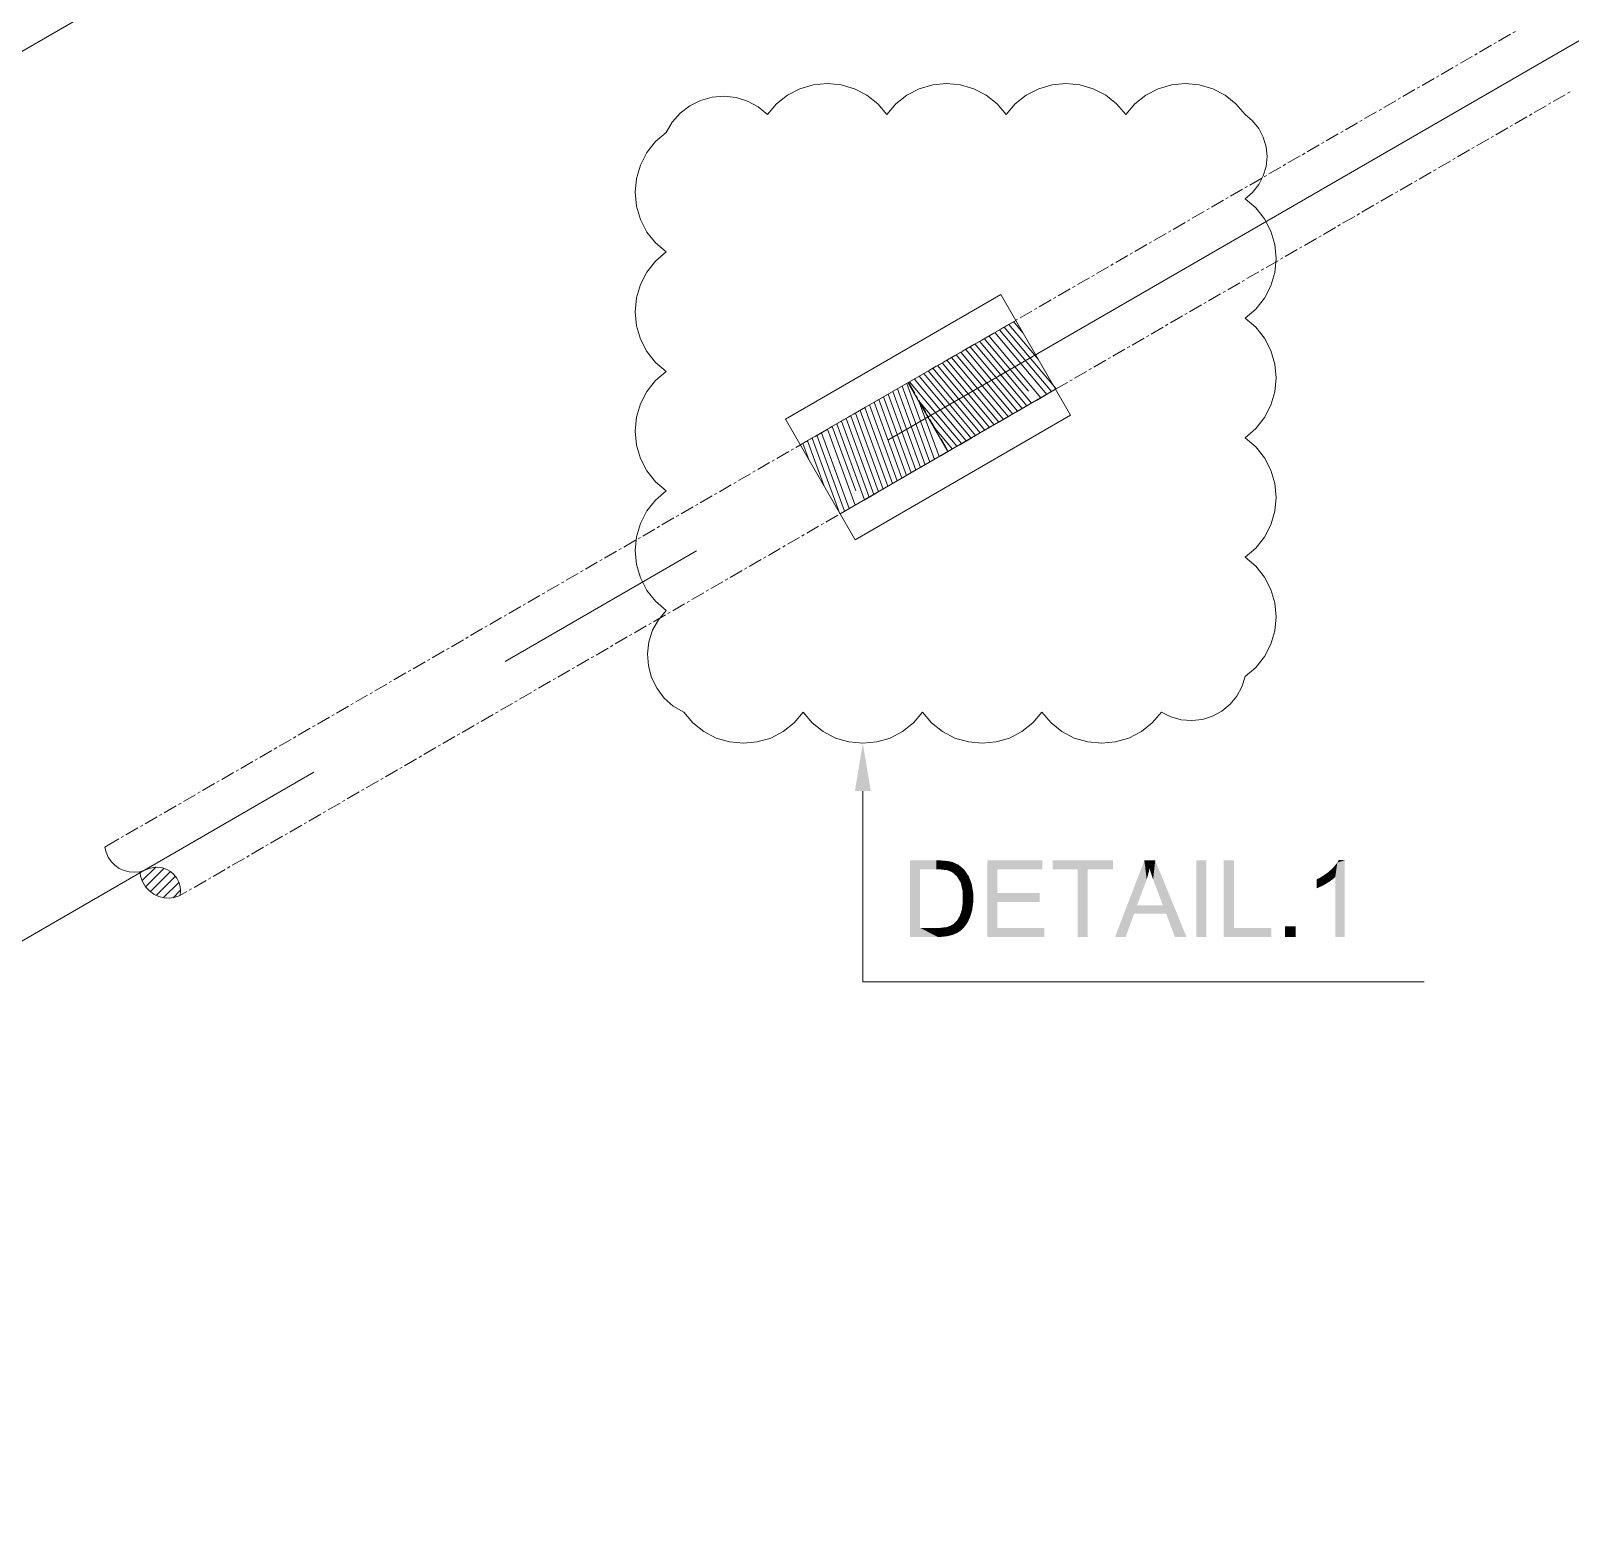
# Model space of a CAD drawing. Header units: millimetres. Extents: x 2 to 579, y 1 to 405.
# Drawn here: x 227.68 to 245.09, y 109.97 to 126.92 of the extents above; entities that cross this region are included whole.
import ezdxf

# ---------------------------------------------------------------- set-up
doc = ezdxf.new("R2010")
doc.units = ezdxf.units.MM
doc.linetypes.add('XKITLINE00', pattern=[0])
doc.layers.add('LinkedObject', color=7, linetype='Continuous', lineweight=0)

# ---------------------------------------------------------------- blocks, each defined once
blk = doc.blocks.new('*A4')
at = {"layer": 'LinkedObject'}
for color, points in [(6, [(237.18, 118.328), (237, 118.328), (237.09, 118.868)]), (7, [(237.624, 117.544), (237.738, 117.442), (237.624, 116.68)]), (7, [(237.92, 117.442), (237.624, 117.544), (237.921, 117.544)]), (7, [(237.738, 117.442), (237.624, 117.544), (237.92, 117.442)]), (7, [(237.921, 117.544), (237.971, 117.442), (237.92, 117.442)]), (7, [(237.972, 117.544), (237.971, 117.442), (237.921, 117.544)]), (7, [(237.972, 117.544), (238.045, 117.434), (237.971, 117.442)]), (7, [(238.049, 117.538), (238.045, 117.434), (237.972, 117.544)]), (7, [(238.075, 117.532), (238.045, 117.434), (238.049, 117.538)]), (7, [(238.075, 117.532), (238.068, 117.425), (238.045, 117.434)]), (7, [(238.068, 117.425), (238.075, 117.532), (238.099, 117.412)]), (7, [(238.175, 117.493), (238.075, 117.532), (238.112, 117.524)]), (7, [(238.202, 117.47), (238.075, 117.532), (238.175, 117.493)]), (7, [(238.153, 117.364), (238.075, 117.532), (238.202, 117.47)]), (7, [(238.099, 117.412), (238.075, 117.532), (238.153, 117.364)]), (7, [(238.611, 117.178), (238.497, 116.68), (238.497, 117.544)]), (7, [(238.611, 117.178), (238.497, 117.544), (238.611, 117.442)]), (7, [(239.121, 117.442), (238.497, 117.544), (239.121, 117.544)]), (7, [(238.611, 117.442), (238.497, 117.544), (239.121, 117.442)]), (7, [(239.235, 117.544), (239.519, 117.442), (239.235, 117.442)]), (7, [(239.633, 117.442), (239.519, 117.442), (239.235, 117.544)]), (7, [(239.633, 117.442), (239.235, 117.544), (239.919, 117.544)]), (7, [(239.633, 117.442), (239.919, 117.544), (239.919, 117.442)]), (7, [(240.273, 117.544), (240.285, 117.288), (239.942, 116.68)]), (7, [(240.285, 117.288), (240.273, 117.544), (240.3, 117.329)]), (7, [(240.3, 117.329), (240.273, 117.544), (240.323, 117.412)]), (7, [(240.323, 117.412), (240.273, 117.544), (240.331, 117.454)]), (7, [(240.396, 117.544), (240.331, 117.454), (240.273, 117.544)]), (7, [(240.331, 117.454), (240.396, 117.544), (240.342, 117.418)]), (7, [(240.342, 117.418), (240.396, 117.544), (240.372, 117.329)]), (7, [(240.372, 117.329), (240.396, 117.544), (240.393, 117.274)]), (7, [(240.393, 117.274), (240.396, 117.544), (240.483, 117.036)]), (7, [(240.483, 117.036), (240.396, 117.544), (240.519, 116.942)]), (7, [(240.519, 116.942), (240.396, 117.544), (240.749, 116.68)]), (7, [(240.974, 117.544), (240.86, 116.68), (240.86, 117.544)]), (7, [(240.974, 116.68), (240.86, 116.68), (240.974, 117.544)]), (7, [(241.285, 117.544), (241.171, 116.68), (241.171, 117.544)]), (7, [(241.285, 116.782), (241.171, 116.68), (241.285, 117.544)]), (7, [(242.455, 117.52), (242.431, 117.356), (242.408, 117.462)]), (7, [(242.431, 116.68), (242.455, 117.52), (242.538, 116.68)]), (7, [(242.431, 117.356), (242.455, 117.52), (242.431, 116.68)]), (7, [(242.538, 117.548), (242.455, 117.52), (242.469, 117.548)]), (7, [(242.538, 116.68), (242.455, 117.52), (242.538, 117.548)]), (7, [(237.624, 116.68), (237.738, 117.442), (237.738, 116.782)]), (7, [(238.202, 117.47), (238.176, 117.327), (238.153, 117.364)]), (7, [(238.236, 117.441), (238.176, 117.327), (238.202, 117.47)]), (7, [(238.287, 117.367), (238.176, 117.327), (238.236, 117.441)]), (7, [(238.176, 117.327), (238.287, 117.367), (238.198, 117.291)]), (7, [(238.198, 117.291), (238.287, 117.367), (238.304, 117.323)]), (7, [(238.304, 117.323), (238.22, 117.187), (238.198, 117.291)]), (7, [(238.321, 117.278), (238.22, 117.187), (238.304, 117.323)]), (7, [(239.519, 116.68), (239.633, 117.442), (239.633, 116.68)]), (7, [(239.519, 117.442), (239.633, 117.442), (239.519, 116.68)]), (7, [(242.264, 117.352), (242.3, 117.265), (242.22, 117.331)]), (7, [(242.22, 117.331), (242.3, 117.265), (242.22, 117.229)]), (7, [(242.362, 117.302), (242.264, 117.352), (242.342, 117.403)]), (7, [(242.3, 117.265), (242.264, 117.352), (242.331, 117.283)]), (7, [(242.331, 117.283), (242.264, 117.352), (242.362, 117.302)]), (7, [(242.375, 117.432), (242.431, 117.356), (242.342, 117.403)]), (7, [(242.342, 117.403), (242.431, 117.356), (242.362, 117.302)]), (7, [(242.362, 117.302), (242.431, 117.356), (242.412, 117.338)]), (7, [(242.431, 117.356), (242.375, 117.432), (242.408, 117.462)]), (7, [(238.338, 117.175), (238.22, 117.187), (238.321, 117.278)]), (7, [(238.338, 117.117), (238.22, 117.187), (238.338, 117.175)]), (7, [(238.22, 117.187), (238.338, 117.117), (238.22, 117.119)]), (7, [(238.611, 117.076), (238.497, 116.68), (238.611, 117.178)]), (7, [(239.089, 117.076), (238.611, 117.178), (239.089, 117.178)]), (7, [(238.611, 117.076), (238.611, 117.178), (239.089, 117.076)]), (7, [(239.942, 116.68), (240.285, 117.288), (240.189, 117.036)]), (7, [(242.22, 117.229), (242.3, 117.265), (242.244, 117.238)]), (7, [(238.315, 116.943), (238.198, 116.952), (238.209, 116.987)]), (7, [(238.22, 117.07), (238.338, 117.068), (238.209, 116.987)]), (7, [(238.209, 116.987), (238.338, 117.068), (238.315, 116.943)]), (7, [(238.338, 117.117), (238.22, 117.07), (238.22, 117.119)]), (7, [(238.338, 117.068), (238.22, 117.07), (238.338, 117.117)]), (7, [(238.315, 116.943), (238.338, 117.068), (238.326, 116.981)]), (7, [(238.611, 116.782), (238.497, 116.68), (238.611, 117.076)]), (7, [(240.157, 116.942), (239.942, 116.68), (240.189, 117.036)]), (7, [(240.189, 117.036), (240.519, 116.942), (240.157, 116.942)]), (7, [(240.483, 117.036), (240.519, 116.942), (240.189, 117.036)]), (7, [(238.057, 116.798), (238.074, 116.695), (238.032, 116.79)]), (7, [(238.081, 116.806), (238.074, 116.695), (238.057, 116.798)]), (7, [(238.074, 116.695), (238.081, 116.806), (238.104, 116.703)]), (7, [(238.177, 116.738), (238.081, 116.806), (238.12, 116.829)]), (7, [(238.156, 116.724), (238.081, 116.806), (238.177, 116.738)]), (7, [(238.104, 116.703), (238.081, 116.806), (238.156, 116.724)]), (7, [(238.134, 116.843), (238.199, 116.753), (238.12, 116.829)]), (7, [(238.12, 116.829), (238.199, 116.753), (238.177, 116.738)]), (7, [(238.256, 116.817), (238.134, 116.843), (238.154, 116.863)]), (7, [(238.238, 116.792), (238.134, 116.843), (238.256, 116.817)]), (7, [(238.199, 116.753), (238.134, 116.843), (238.238, 116.792)]), (7, [(238.154, 116.863), (238.315, 116.943), (238.256, 116.817)]), (7, [(238.186, 116.918), (238.315, 116.943), (238.154, 116.863)]), (7, [(238.198, 116.952), (238.315, 116.943), (238.186, 116.918)]), (7, [(238.256, 116.817), (238.315, 116.943), (238.274, 116.842)]), (7, [(238.274, 116.842), (238.315, 116.943), (238.303, 116.905)]), (7, [(239.942, 116.68), (240.157, 116.942), (240.062, 116.68)]), (7, [(240.519, 116.942), (240.749, 116.68), (240.619, 116.68)]), (7, [(241.984, 116.801), (241.863, 116.68), (241.863, 116.801)]), (7, [(241.984, 116.68), (241.863, 116.68), (241.984, 116.801)]), (7, [(237.738, 116.782), (237.936, 116.68), (237.624, 116.68)]), (7, [(237.923, 116.782), (237.936, 116.68), (237.738, 116.782)]), (7, [(237.923, 116.782), (237.975, 116.68), (237.936, 116.68)]), (7, [(237.965, 116.782), (237.975, 116.68), (237.923, 116.782)]), (7, [(238.074, 116.695), (237.965, 116.782), (238.032, 116.79)]), (7, [(238.044, 116.688), (237.965, 116.782), (238.074, 116.695)]), (7, [(237.975, 116.68), (237.965, 116.782), (238.044, 116.688)]), (7, [(238.497, 116.68), (238.611, 116.782), (239.141, 116.68)]), (7, [(239.141, 116.68), (238.611, 116.782), (239.141, 116.782)]), (7, [(241.171, 116.68), (241.285, 116.782), (241.71, 116.68)]), (7, [(241.71, 116.68), (241.285, 116.782), (241.71, 116.782)])]:
    blk.add_hatch(color=color, dxfattribs=at).paths.add_polyline_path(points, flags=17)
at = {"layer": 'LinkedObject', "color": 6, "linetype": 'XKITLINE00', "lineweight": 0}
for p, q in [((206.557, 114.537), (247.95, 138.461)), ((237.374, 122.294), (252.196, 130.86)), ((233.045, 119.792), (235.21, 121.043)), ((216.06, 109.975), (230.881, 118.541)), ((237.09, 118.328), (237.09, 116.171)), ((237.09, 116.171), (243.438, 116.171))]:
    blk.add_line(p, q, dxfattribs=at)
at = {"layer": 'LinkedObject', "color": 9, "linetype": 'XKITLINE00', "lineweight": 0}
for p, q in [((244.441, 126.898), (244.468, 126.913)), ((244.062, 126.679), (244.197, 126.757)), ((244.224, 126.772), (244.251, 126.788)), ((244.278, 126.804), (244.414, 126.882)), ((243.846, 126.554), (243.981, 126.632)), ((244.008, 126.647), (244.035, 126.663)), ((243.413, 126.303), (243.548, 126.382)), ((243.575, 126.397), (243.602, 126.413)), ((243.629, 126.428), (243.764, 126.507)), ((243.791, 126.522), (243.818, 126.538)), ((243.196, 126.178), (243.331, 126.256)), ((243.359, 126.272), (243.386, 126.288)), ((244.896, 126.121), (245.032, 126.199)), ((245.059, 126.215), (245.086, 126.231)), ((242.926, 126.022), (242.953, 126.037)), ((242.98, 126.053), (243.115, 126.131)), ((243.142, 126.147), (243.169, 126.163)), ((244.68, 125.996), (244.815, 126.074)), ((244.842, 126.09), (244.869, 126.106)), ((242.547, 125.803), (242.682, 125.881)), ((242.709, 125.897), (242.736, 125.912)), ((242.763, 125.928), (242.899, 126.006)), ((244.409, 125.84), (244.436, 125.855)), ((244.463, 125.871), (244.599, 125.949)), ((244.626, 125.965), (244.653, 125.981)), ((242.33, 125.678), (242.466, 125.756)), ((242.493, 125.772), (242.52, 125.787)), ((244.03, 125.621), (244.166, 125.699)), ((244.193, 125.715), (244.22, 125.73)), ((244.247, 125.746), (244.382, 125.824)), ((241.897, 125.428), (242.033, 125.506)), ((242.06, 125.521), (242.087, 125.537)), ((242.114, 125.553), (242.249, 125.631)), ((242.276, 125.647), (242.303, 125.662)), ((243.814, 125.496), (243.949, 125.574)), ((243.976, 125.59), (244.003, 125.605)), ((241.681, 125.303), (241.816, 125.381)), ((241.843, 125.396), (241.87, 125.412)), ((243.381, 125.246), (243.516, 125.324)), ((243.543, 125.339), (243.571, 125.355)), ((243.598, 125.371), (243.733, 125.449)), ((243.76, 125.465), (243.787, 125.48)), ((241.41, 125.146), (241.438, 125.162)), ((241.465, 125.177), (241.6, 125.256)), ((241.627, 125.271), (241.654, 125.287)), ((243.165, 125.121), (243.3, 125.199)), ((243.327, 125.214), (243.354, 125.23)), ((241.032, 124.927), (241.167, 125.005)), ((241.194, 125.021), (241.221, 125.037)), ((241.248, 125.052), (241.383, 125.131)), ((242.894, 124.964), (242.921, 124.98)), ((242.948, 124.995), (243.084, 125.074)), ((243.111, 125.089), (243.138, 125.105)), ((240.815, 124.802), (240.951, 124.88)), ((240.978, 124.896), (241.005, 124.912)), ((242.515, 124.745), (242.651, 124.823)), ((242.678, 124.839), (242.705, 124.855)), ((242.732, 124.87), (242.867, 124.949)), ((240.382, 124.552), (240.518, 124.63)), ((240.545, 124.646), (240.572, 124.661)), ((240.599, 124.677), (240.734, 124.755)), ((240.761, 124.771), (240.788, 124.786)), ((242.299, 124.62), (242.434, 124.698)), ((242.461, 124.714), (242.488, 124.73)), ((240.166, 124.427), (240.301, 124.505)), ((240.328, 124.521), (240.355, 124.536)), ((242.028, 124.464), (242.055, 124.479)), ((242.082, 124.495), (242.218, 124.573)), ((242.245, 124.589), (242.272, 124.604)), ((239.895, 124.27), (239.922, 124.286)), ((239.949, 124.302), (240.085, 124.38)), ((240.112, 124.396), (240.139, 124.411)), ((241.65, 124.245), (241.785, 124.323)), ((241.812, 124.339), (241.839, 124.354)), ((241.866, 124.37), (242.001, 124.448)), ((239.517, 124.052), (239.652, 124.13)), ((239.679, 124.145), (239.706, 124.161)), ((239.733, 124.177), (239.868, 124.255)), ((241.379, 124.088), (241.406, 124.104)), ((241.433, 124.12), (241.568, 124.198)), ((241.595, 124.214), (241.622, 124.229)), ((239.3, 123.926), (239.435, 124.005)), ((239.462, 124.02), (239.49, 124.036)), ((241, 123.87), (241.135, 123.948)), ((241.163, 123.963), (241.19, 123.979)), ((241.217, 123.995), (241.352, 124.073)), ((238.867, 123.676), (239.002, 123.754)), ((239.03, 123.77), (239.057, 123.786)), ((239.084, 123.801), (239.219, 123.88)), ((239.246, 123.895), (239.273, 123.911)), ((240.784, 123.744), (240.919, 123.823)), ((240.946, 123.838), (240.973, 123.854)), ((238.651, 123.551), (238.786, 123.629)), ((238.813, 123.645), (238.84, 123.661)), ((240.513, 123.588), (240.54, 123.604)), ((240.567, 123.619), (240.703, 123.698)), ((240.73, 123.713), (240.757, 123.729)), ((238.38, 123.395), (238.407, 123.41)), ((238.434, 123.426), (238.57, 123.504)), ((238.597, 123.52), (238.624, 123.535)), ((240.134, 123.369), (240.27, 123.447)), ((240.297, 123.463), (240.324, 123.479)), ((240.351, 123.494), (240.486, 123.572)), ((238.001, 123.176), (238.137, 123.254)), ((238.164, 123.27), (238.191, 123.285)), ((238.218, 123.301), (238.353, 123.379)), ((239.918, 123.244), (240.053, 123.322)), ((240.08, 123.338), (240.107, 123.353)), ((237.844, 123.085), (237.92, 123.129)), ((237.947, 123.145), (237.974, 123.16)), ((239.485, 122.994), (239.62, 123.072)), ((239.647, 123.088), (239.674, 123.103)), ((239.702, 123.119), (239.837, 123.197)), ((239.864, 123.213), (239.891, 123.228)), ((237.676, 122.824), (237.605, 122.947)), ((239.269, 122.869), (239.404, 122.947)), ((239.431, 122.963), (239.458, 122.978)), ((237.2, 122.713), (237.357, 122.804)), ((237.708, 122.77), (237.692, 122.797)), ((237.802, 122.607), (237.723, 122.743)), ((238.998, 122.712), (239.025, 122.728)), ((239.052, 122.744), (239.187, 122.822)), ((239.215, 122.837), (239.242, 122.853)), ((236.767, 122.462), (236.902, 122.541)), ((236.929, 122.556), (236.956, 122.572)), ((236.983, 122.587), (237.119, 122.666)), ((237.146, 122.681), (237.173, 122.697)), ((237.833, 122.553), (237.817, 122.58)), ((238.619, 122.493), (238.755, 122.572)), ((238.782, 122.587), (238.809, 122.603)), ((238.836, 122.619), (238.971, 122.697)), ((236.55, 122.337), (236.686, 122.415)), ((236.713, 122.431), (236.74, 122.447)), ((237.927, 122.391), (237.848, 122.526)), ((237.958, 122.337), (237.942, 122.364)), ((238.403, 122.368), (238.538, 122.447)), ((238.565, 122.462), (238.592, 122.478)), ((236.28, 122.181), (236.307, 122.196)), ((236.334, 122.212), (236.469, 122.29)), ((236.496, 122.306), (236.523, 122.322)), ((237.97, 122.118), (238.105, 122.196)), ((238.045, 122.187), (237.974, 122.31)), ((238.132, 122.212), (238.159, 122.228)), ((238.186, 122.243), (238.322, 122.321)), ((238.349, 122.337), (238.376, 122.353)), ((235.901, 121.962), (236.036, 122.04)), ((236.063, 122.056), (236.09, 122.071)), ((236.118, 122.087), (236.253, 122.165)), ((237.753, 121.993), (237.889, 122.071)), ((237.916, 122.087), (237.943, 122.102)), ((235.685, 121.837), (235.82, 121.915)), ((235.847, 121.931), (235.874, 121.946)), ((237.483, 121.837), (237.51, 121.852)), ((237.537, 121.868), (237.672, 121.946)), ((237.699, 121.962), (237.726, 121.977)), ((235.252, 121.587), (235.387, 121.665)), ((235.414, 121.68), (235.441, 121.696)), ((235.468, 121.712), (235.603, 121.79)), ((235.631, 121.806), (235.658, 121.821)), ((237.104, 121.618), (237.239, 121.696)), ((237.266, 121.712), (237.294, 121.727)), ((237.321, 121.743), (237.456, 121.821)), ((235.035, 121.462), (235.171, 121.54)), ((235.198, 121.555), (235.225, 121.571)), ((236.888, 121.493), (237.023, 121.571)), ((237.05, 121.586), (237.077, 121.602)), ((234.765, 121.305), (234.792, 121.321)), ((234.819, 121.336), (234.954, 121.415)), ((234.981, 121.43), (235.008, 121.446)), ((236.455, 121.242), (236.59, 121.321)), ((236.617, 121.336), (236.644, 121.352)), ((236.671, 121.368), (236.807, 121.446)), ((236.834, 121.461), (236.861, 121.477)), ((234.386, 121.086), (234.521, 121.164)), ((234.548, 121.18), (234.575, 121.196)), ((234.602, 121.211), (234.738, 121.29)), ((236.238, 121.117), (236.374, 121.196)), ((236.401, 121.211), (236.428, 121.227)), ((234.17, 120.961), (234.305, 121.039)), ((234.332, 121.055), (234.359, 121.071)), ((235.968, 120.961), (235.995, 120.977)), ((236.022, 120.992), (236.157, 121.07)), ((236.184, 121.086), (236.211, 121.102)), ((233.899, 120.805), (233.926, 120.82)), ((233.953, 120.836), (234.088, 120.914)), ((234.115, 120.93), (234.142, 120.945)), ((235.589, 120.742), (235.724, 120.82)), ((235.751, 120.836), (235.778, 120.851)), ((235.805, 120.867), (235.941, 120.945)), ((233.52, 120.586), (233.655, 120.664)), ((233.682, 120.68), (233.71, 120.695)), ((233.737, 120.711), (233.872, 120.789)), ((235.373, 120.617), (235.508, 120.695)), ((235.535, 120.711), (235.562, 120.726)), ((233.304, 120.461), (233.439, 120.539)), ((233.466, 120.555), (233.493, 120.57)), ((235.102, 120.461), (235.129, 120.476)), ((235.156, 120.492), (235.291, 120.57)), ((235.318, 120.586), (235.345, 120.601)), ((232.871, 120.211), (233.006, 120.289)), ((233.033, 120.304), (233.06, 120.32)), ((233.087, 120.336), (233.223, 120.414)), ((233.25, 120.429), (233.277, 120.445)), ((234.723, 120.242), (234.858, 120.32)), ((234.886, 120.335), (234.913, 120.351)), ((234.94, 120.367), (235.075, 120.445)), ((232.654, 120.085), (232.79, 120.164)), ((232.817, 120.179), (232.844, 120.195)), ((234.453, 120.085), (234.48, 120.101)), ((234.507, 120.117), (234.642, 120.195)), ((234.669, 120.21), (234.696, 120.226)), ((232.384, 119.929), (232.411, 119.945)), ((232.438, 119.96), (232.573, 120.039)), ((232.6, 120.054), (232.627, 120.07)), ((234.074, 119.866), (234.209, 119.945)), ((234.236, 119.96), (234.263, 119.976)), ((234.29, 119.991), (234.426, 120.07)), ((232.005, 119.71), (232.14, 119.788)), ((232.167, 119.804), (232.194, 119.82)), ((232.221, 119.835), (232.357, 119.913)), ((233.857, 119.741), (233.993, 119.819)), ((234.02, 119.835), (234.047, 119.851)), ((231.789, 119.585), (231.924, 119.663)), ((231.951, 119.679), (231.978, 119.695)), ((233.587, 119.585), (233.614, 119.601)), ((233.641, 119.616), (233.776, 119.694)), ((233.803, 119.71), (233.83, 119.726)), ((231.356, 119.335), (231.491, 119.413)), ((231.518, 119.429), (231.545, 119.444)), ((231.572, 119.46), (231.707, 119.538)), ((231.734, 119.554), (231.762, 119.569)), ((233.208, 119.366), (233.343, 119.444)), ((233.37, 119.46), (233.397, 119.475)), ((233.424, 119.491), (233.56, 119.569)), ((231.139, 119.21), (231.274, 119.288)), ((231.302, 119.304), (231.329, 119.319)), ((232.992, 119.241), (233.127, 119.319)), ((233.154, 119.335), (233.181, 119.35)), ((230.869, 119.053), (230.896, 119.069)), ((230.923, 119.085), (231.058, 119.163)), ((231.085, 119.178), (231.112, 119.194)), ((232.559, 118.991), (232.694, 119.069)), ((232.721, 119.084), (232.748, 119.1)), ((232.775, 119.116), (232.91, 119.194)), ((232.937, 119.21), (232.965, 119.225)), ((230.49, 118.834), (230.625, 118.913)), ((230.652, 118.928), (230.679, 118.944)), ((230.706, 118.96), (230.842, 119.038)), ((232.342, 118.866), (232.478, 118.944)), ((232.505, 118.959), (232.532, 118.975)), ((230.273, 118.709), (230.409, 118.788)), ((230.436, 118.803), (230.463, 118.819)), ((232.072, 118.709), (232.099, 118.725)), ((232.126, 118.74), (232.261, 118.819)), ((232.288, 118.834), (232.315, 118.85)), ((229.841, 118.459), (229.976, 118.537)), ((230.003, 118.553), (230.03, 118.569)), ((230.057, 118.584), (230.192, 118.662)), ((230.219, 118.678), (230.246, 118.694)), ((231.693, 118.49), (231.828, 118.568)), ((231.855, 118.584), (231.882, 118.6)), ((231.909, 118.615), (232.045, 118.694)), ((229.624, 118.334), (229.759, 118.412)), ((229.786, 118.428), (229.813, 118.444)), ((231.476, 118.365), (231.612, 118.443)), ((231.639, 118.459), (231.666, 118.475)), ((229.354, 118.178), (229.381, 118.193)), ((229.408, 118.209), (229.543, 118.287)), ((229.57, 118.303), (229.597, 118.318)), ((231.044, 118.115), (231.179, 118.193)), ((231.206, 118.209), (231.233, 118.224)), ((231.26, 118.24), (231.395, 118.318)), ((231.422, 118.334), (231.449, 118.35)), ((228.975, 117.959), (229.11, 118.037)), ((229.137, 118.053), (229.164, 118.068)), ((229.191, 118.084), (229.326, 118.162)), ((230.827, 117.99), (230.962, 118.068)), ((230.989, 118.084), (231.016, 118.099)), ((228.758, 117.834), (228.894, 117.912)), ((228.921, 117.927), (228.948, 117.943)), ((230.557, 117.833), (230.584, 117.849)), ((230.611, 117.865), (230.746, 117.943)), ((230.773, 117.959), (230.8, 117.974)), ((228.52, 117.696), (228.677, 117.787)), ((228.704, 117.802), (228.731, 117.818)), ((230.178, 117.615), (230.313, 117.693)), ((230.34, 117.708), (230.367, 117.724)), ((230.394, 117.74), (230.529, 117.818)), ((229.961, 117.489), (230.097, 117.568)), ((230.124, 117.583), (230.151, 117.599)), ((229.528, 117.239), (229.664, 117.317)), ((229.691, 117.333), (229.718, 117.349)), ((229.745, 117.364), (229.88, 117.443)), ((229.907, 117.458), (229.934, 117.474)), ((229.369, 117.147), (229.447, 117.192)), ((229.474, 117.208), (229.501, 117.224))]:
    blk.add_line(p, q, dxfattribs=at)
at = {"layer": 'LinkedObject', "color": 2, "linetype": 'XKITLINE00', "lineweight": 0}
for p, q in [((236.238, 126.194), (236.114, 126.095)), ((236.378, 126.266), (236.238, 126.194)), ((236.53, 126.311), (236.378, 126.266)), ((236.687, 126.326), (236.53, 126.311)), ((236.844, 126.311), (236.687, 126.326)), ((236.996, 126.266), (236.844, 126.311)), ((237.136, 126.194), (236.996, 126.266)), ((237.259, 126.095), (237.136, 126.194)), ((237.588, 126.194), (237.464, 126.095)), ((237.728, 126.266), (237.588, 126.194)), ((237.88, 126.311), (237.728, 126.266)), ((238.037, 126.326), (237.88, 126.311)), ((238.194, 126.311), (238.037, 126.326)), ((238.346, 126.266), (238.194, 126.311)), ((238.486, 126.194), (238.346, 126.266)), ((238.609, 126.095), (238.486, 126.194)), ((238.938, 126.194), (238.814, 126.095)), ((239.078, 126.266), (238.938, 126.194)), ((239.23, 126.311), (239.078, 126.266)), ((239.387, 126.326), (239.23, 126.311)), ((239.544, 126.311), (239.387, 126.326)), ((239.696, 126.266), (239.544, 126.311)), ((239.836, 126.194), (239.696, 126.266)), ((239.959, 126.095), (239.836, 126.194)), ((240.288, 126.194), (240.164, 126.095)), ((240.428, 126.266), (240.288, 126.194)), ((240.58, 126.311), (240.428, 126.266)), ((240.737, 126.326), (240.58, 126.311)), ((240.894, 126.311), (240.737, 126.326)), ((241.046, 126.266), (240.894, 126.311)), ((241.186, 126.194), (241.046, 126.266)), ((241.309, 126.095), (241.186, 126.194)), ((235.133, 126.073), (235.025, 125.99)), ((235.255, 126.134), (235.133, 126.073)), ((235.386, 126.171), (235.255, 126.134)), ((235.522, 126.182), (235.386, 126.171)), ((235.657, 126.167), (235.522, 126.182)), ((235.787, 126.126), (235.657, 126.167)), ((235.907, 126.061), (235.787, 126.126)), ((236.012, 125.975), (235.907, 126.061)), ((236.114, 126.095), (236.012, 125.975)), ((237.362, 125.975), (237.259, 126.095)), ((237.464, 126.095), (237.362, 125.975)), ((238.712, 125.975), (238.609, 126.095)), ((238.814, 126.095), (238.712, 125.975)), ((240.062, 125.975), (239.959, 126.095)), ((240.164, 126.095), (240.062, 125.975)), ((241.412, 125.975), (241.309, 126.095)), ((234.935, 125.888), (234.866, 125.771)), ((235.025, 125.99), (234.935, 125.888)), ((236.012, 125.975), (236.012, 125.975)), ((237.362, 125.975), (237.362, 125.975)), ((238.712, 125.975), (238.712, 125.975)), ((240.062, 125.975), (240.062, 125.975)), ((241.497, 125.903), (241.412, 125.975)), ((241.566, 125.815), (241.497, 125.903)), ((234.746, 125.668), (234.648, 125.544)), ((234.866, 125.771), (234.746, 125.668)), ((234.866, 125.771), (234.866, 125.771)), ((241.617, 125.717), (241.566, 125.815)), ((241.649, 125.61), (241.617, 125.717)), ((234.648, 125.544), (234.575, 125.404)), ((241.66, 125.499), (241.649, 125.61)), ((241.649, 125.388), (241.66, 125.499)), ((234.575, 125.404), (234.53, 125.253)), ((241.617, 125.281), (241.649, 125.388)), ((234.53, 125.253), (234.515, 125.096)), ((241.497, 125.095), (241.566, 125.182)), ((241.566, 125.182), (241.617, 125.281)), ((234.515, 125.096), (234.53, 124.938)), ((241.412, 125.022), (241.497, 125.095)), ((241.532, 124.92), (241.412, 125.022)), ((241.412, 125.022), (241.412, 125.022)), ((234.53, 124.938), (234.575, 124.787)), ((241.63, 124.796), (241.532, 124.92)), ((234.575, 124.787), (234.648, 124.647)), ((234.648, 124.647), (234.746, 124.523)), ((241.703, 124.656), (241.63, 124.796)), ((241.748, 124.505), (241.703, 124.656)), ((234.746, 124.523), (234.866, 124.421)), ((241.763, 124.347), (241.748, 124.505)), ((234.746, 124.318), (234.648, 124.194)), ((234.866, 124.421), (234.746, 124.318)), ((234.866, 124.421), (234.866, 124.421)), ((241.748, 124.19), (241.763, 124.347)), ((234.648, 124.194), (234.575, 124.054)), ((241.703, 124.039), (241.748, 124.19)), ((234.575, 124.054), (234.53, 123.903)), ((241.63, 123.899), (241.703, 124.039)), ((234.53, 123.903), (234.515, 123.746)), ((241.412, 123.672), (241.532, 123.775)), ((241.532, 123.775), (241.63, 123.899)), ((234.515, 123.746), (234.53, 123.588)), ((234.53, 123.588), (234.575, 123.437)), ((241.532, 123.57), (241.412, 123.672)), ((241.412, 123.672), (241.412, 123.672)), ((234.575, 123.437), (234.648, 123.297)), ((241.63, 123.446), (241.532, 123.57)), ((241.703, 123.306), (241.63, 123.446)), ((234.648, 123.297), (234.746, 123.173)), ((241.748, 123.155), (241.703, 123.306)), ((234.746, 123.173), (234.866, 123.071)), ((234.866, 123.071), (234.746, 122.968)), ((234.866, 123.071), (234.866, 123.071)), ((241.763, 122.997), (241.748, 123.155)), ((234.746, 122.968), (234.648, 122.844)), ((241.748, 122.84), (241.763, 122.997)), ((234.648, 122.844), (234.575, 122.704)), ((241.703, 122.689), (241.748, 122.84)), ((234.53, 122.553), (234.515, 122.396)), ((234.575, 122.704), (234.53, 122.553)), ((241.532, 122.425), (241.63, 122.549)), ((241.63, 122.549), (241.703, 122.689)), ((234.515, 122.396), (234.53, 122.238)), ((241.412, 122.322), (241.532, 122.425)), ((234.53, 122.238), (234.575, 122.087)), ((241.532, 122.22), (241.412, 122.322)), ((241.412, 122.322), (241.412, 122.322)), ((241.63, 122.096), (241.532, 122.22)), ((234.575, 122.087), (234.648, 121.947)), ((241.703, 121.956), (241.63, 122.096)), ((234.648, 121.947), (234.746, 121.823)), ((241.748, 121.805), (241.703, 121.956)), ((234.746, 121.823), (234.866, 121.721)), ((234.866, 121.721), (234.746, 121.618)), ((234.866, 121.721), (234.866, 121.721)), ((241.763, 121.647), (241.748, 121.805)), ((234.648, 121.494), (234.575, 121.354)), ((234.746, 121.618), (234.648, 121.494)), ((241.748, 121.49), (241.763, 121.647)), ((234.575, 121.354), (234.53, 121.203)), ((241.63, 121.199), (241.703, 121.339)), ((241.703, 121.339), (241.748, 121.49)), ((234.53, 121.203), (234.515, 121.046)), ((241.532, 121.075), (241.63, 121.199)), ((234.515, 121.046), (234.53, 120.888)), ((241.412, 120.972), (241.532, 121.075)), ((241.532, 120.87), (241.412, 120.972)), ((241.412, 120.972), (241.412, 120.972)), ((234.53, 120.888), (234.575, 120.737)), ((241.63, 120.746), (241.532, 120.87)), ((234.575, 120.737), (234.648, 120.597)), ((241.703, 120.606), (241.63, 120.746)), ((234.648, 120.597), (234.746, 120.473)), ((234.746, 120.473), (234.866, 120.371)), ((241.748, 120.455), (241.703, 120.606)), ((241.763, 120.297), (241.748, 120.455)), ((234.866, 120.371), (234.779, 120.265)), ((234.866, 120.371), (234.866, 120.371)), ((241.748, 120.14), (241.763, 120.297)), ((234.713, 120.146), (234.672, 120.015)), ((234.779, 120.265), (234.713, 120.146)), ((241.703, 119.989), (241.748, 120.14)), ((234.672, 120.015), (234.656, 119.88)), ((241.63, 119.849), (241.703, 119.989)), ((234.656, 119.88), (234.666, 119.743)), ((241.532, 119.725), (241.63, 119.849)), ((234.666, 119.743), (234.702, 119.611)), ((234.702, 119.611), (234.763, 119.489)), ((241.376, 119.508), (241.412, 119.622)), ((241.412, 119.622), (241.532, 119.725)), ((241.412, 119.622), (241.412, 119.622)), ((234.763, 119.489), (234.845, 119.38)), ((241.318, 119.402), (241.376, 119.508)), ((234.845, 119.38), (234.947, 119.289)), ((234.947, 119.289), (235.065, 119.219)), ((241.043, 119.174), (241.149, 119.232)), ((241.149, 119.232), (241.242, 119.309)), ((241.242, 119.309), (241.318, 119.402)), ((235.065, 119.219), (235.065, 119.219)), ((235.065, 119.219), (235.168, 119.099)), ((235.168, 119.099), (235.291, 119.001)), ((236.189, 119.001), (236.312, 119.099)), ((236.312, 119.099), (236.415, 119.219)), ((236.415, 119.219), (236.415, 119.219)), ((236.415, 119.219), (236.518, 119.099)), ((236.518, 119.099), (236.641, 119.001)), ((237.539, 119.001), (237.662, 119.099)), ((237.662, 119.099), (237.765, 119.219)), ((237.765, 119.219), (237.765, 119.219)), ((237.765, 119.219), (237.868, 119.099)), ((237.868, 119.099), (237.991, 119.001)), ((238.889, 119.001), (239.012, 119.099)), ((239.012, 119.099), (239.115, 119.219)), ((239.115, 119.219), (239.115, 119.219)), ((239.115, 119.219), (239.218, 119.099)), ((239.218, 119.099), (239.341, 119.001)), ((240.239, 119.001), (240.362, 119.099)), ((240.362, 119.099), (240.465, 119.219)), ((240.465, 119.219), (240.465, 119.219)), ((240.465, 119.219), (240.573, 119.166)), ((240.573, 119.166), (240.689, 119.134)), ((240.689, 119.134), (240.809, 119.124)), ((240.809, 119.124), (240.929, 119.138)), ((240.929, 119.138), (241.043, 119.174)), ((235.291, 119.001), (235.431, 118.928)), ((235.431, 118.928), (235.583, 118.883)), ((235.583, 118.883), (235.74, 118.868)), ((235.74, 118.868), (235.897, 118.883)), ((235.897, 118.883), (236.049, 118.928)), ((236.049, 118.928), (236.189, 119.001)), ((236.641, 119.001), (236.781, 118.928)), ((236.781, 118.928), (236.933, 118.883)), ((236.933, 118.883), (237.09, 118.868)), ((237.09, 118.868), (237.247, 118.883)), ((237.247, 118.883), (237.399, 118.928)), ((237.399, 118.928), (237.539, 119.001)), ((237.991, 119.001), (238.131, 118.928)), ((238.131, 118.928), (238.283, 118.883)), ((238.283, 118.883), (238.44, 118.868)), ((238.44, 118.868), (238.597, 118.883)), ((238.597, 118.883), (238.749, 118.928)), ((238.749, 118.928), (238.889, 119.001)), ((239.341, 119.001), (239.481, 118.928)), ((239.481, 118.928), (239.633, 118.883)), ((239.633, 118.883), (239.79, 118.868)), ((239.79, 118.868), (239.947, 118.883)), ((239.947, 118.883), (240.099, 118.928)), ((240.099, 118.928), (240.239, 119.001))]:
    blk.add_line(p, q, dxfattribs=at)
at = {"layer": 'LinkedObject', "color": 4, "linetype": 'XKITLINE00', "lineweight": 0}
for p, q in [((236.214, 122.533), (238.65, 123.94)), ((239.438, 122.577), (238.65, 123.94)), ((238.818, 123.648), (236.383, 122.24)), ((237.601, 122.944), (238.051, 122.165)), ((239.269, 122.869), (236.833, 121.461)), ((237.002, 121.169), (239.438, 122.577)), ((237.002, 121.169), (236.214, 122.533))]:
    blk.add_line(p, q, dxfattribs=at)
at = {"layer": 'LinkedObject', "color": 1, "linetype": 'XKITLINE00', "lineweight": 0}
for p, q in [((238.741, 123.603), (239.072, 123.209)), ((238.794, 123.634), (238.899, 123.508)), ((238.41, 123.412), (238.998, 122.712)), ((238.41, 123.412), (238.998, 122.712)), ((238.463, 123.443), (238.962, 122.849)), ((238.516, 123.473), (239.103, 122.773)), ((238.583, 123.512), (239.171, 122.812)), ((238.636, 123.542), (239.223, 122.843)), ((238.688, 123.573), (239.276, 122.873)), ((238.147, 123.26), (238.734, 122.56)), ((238.199, 123.29), (238.787, 122.59)), ((238.252, 123.321), (238.84, 122.621)), ((238.305, 123.351), (238.893, 122.651)), ((238.357, 123.382), (238.945, 122.682)), ((237.83, 123.077), (238.418, 122.377)), ((237.883, 123.107), (238.471, 122.408)), ((237.936, 123.138), (238.523, 122.438)), ((237.988, 123.168), (238.576, 122.469)), ((238.041, 123.199), (238.629, 122.499)), ((238.094, 123.229), (238.682, 122.529)), ((237.534, 122.906), (237.847, 122.047)), ((237.587, 122.936), (237.9, 122.077)), ((237.619, 122.955), (238.207, 122.255)), ((237.672, 122.986), (238.26, 122.286)), ((237.725, 123.016), (238.313, 122.316)), ((237.778, 123.046), (238.365, 122.347)), ((237.218, 122.723), (237.531, 121.864)), ((237.27, 122.753), (237.583, 121.895)), ((237.323, 122.784), (237.636, 121.925)), ((237.376, 122.814), (237.689, 121.956)), ((237.429, 122.845), (237.741, 121.986)), ((237.481, 122.875), (237.794, 122.017)), ((237.727, 122.725), (237.952, 122.108)), ((237.732, 122.728), (238.154, 122.225)), ((236.901, 122.54), (237.214, 121.681)), ((236.954, 122.57), (237.267, 121.712)), ((237.007, 122.601), (237.32, 121.742)), ((237.059, 122.631), (237.372, 121.773)), ((237.112, 122.662), (237.425, 121.803)), ((237.165, 122.692), (237.478, 121.834)), ((236.623, 122.379), (236.936, 121.521)), ((236.69, 122.418), (237.003, 121.559)), ((236.743, 122.449), (237.009, 121.72)), ((236.796, 122.479), (237.109, 121.62)), ((236.796, 122.479), (237.109, 121.62)), ((236.849, 122.51), (237.162, 121.651)), ((237.905, 122.429), (238.102, 122.194)), ((236.412, 122.257), (236.479, 122.075)), ((236.465, 122.288), (236.652, 121.776)), ((236.518, 122.318), (236.831, 121.46)), ((236.57, 122.349), (236.883, 121.49)), ((229.099, 117.472), (228.939, 117.313)), ((229.192, 117.457), (228.98, 117.246)), ((229.262, 117.419), (229.034, 117.191)), ((229.317, 117.365), (229.102, 117.15)), ((229.355, 117.295), (229.184, 117.124)), ((229.372, 117.204), (229.292, 117.123))]:
    blk.add_line(p, q, dxfattribs=at)
at = {"layer": 'LinkedObject', "color": 3, "linetype": 'XKITLINE00', "lineweight": 0}
for p, q in [((228.52, 117.696), (228.533, 117.637)), ((228.533, 117.637), (228.557, 117.582)), ((228.557, 117.582), (228.591, 117.532)), ((228.591, 117.532), (228.633, 117.489)), ((228.633, 117.489), (228.682, 117.454)), ((228.682, 117.454), (228.737, 117.429)), ((228.737, 117.429), (228.795, 117.414)), ((228.795, 117.414), (228.855, 117.41)), ((228.855, 117.41), (228.915, 117.416)), ((228.915, 117.416), (228.973, 117.434)), ((228.915, 117.416), (228.925, 117.355)), ((228.925, 117.355), (228.948, 117.297)), ((229.02, 117.455), (228.973, 117.434)), ((229.069, 117.466), (229.02, 117.455)), ((229.12, 117.468), (229.069, 117.466)), ((229.171, 117.46), (229.12, 117.468)), ((229.219, 117.443), (229.171, 117.46)), ((229.263, 117.418), (229.219, 117.443)), ((229.301, 117.384), (229.263, 117.418)), ((229.333, 117.344), (229.301, 117.384)), ((229.356, 117.299), (229.333, 117.344)), ((228.948, 117.297), (228.98, 117.245)), ((228.98, 117.245), (229.023, 117.199)), ((229.023, 117.199), (229.073, 117.163)), ((229.073, 117.163), (229.129, 117.137)), ((229.313, 117.128), (229.371, 117.148)), ((229.371, 117.25), (229.356, 117.299)), ((229.376, 117.199), (229.371, 117.25)), ((229.371, 117.148), (229.376, 117.199)), ((229.129, 117.137), (229.189, 117.122)), ((229.189, 117.122), (229.251, 117.119)), ((229.251, 117.119), (229.313, 117.128))]:
    blk.add_line(p, q, dxfattribs=at)

msp = doc.modelspace()

# ---------------------------------------------------------------- block references
at = {"lineweight": 0}
msp.add_blockref('*A4', (0, 0), dxfattribs=at)

doc.saveas('drawing.dxf')
